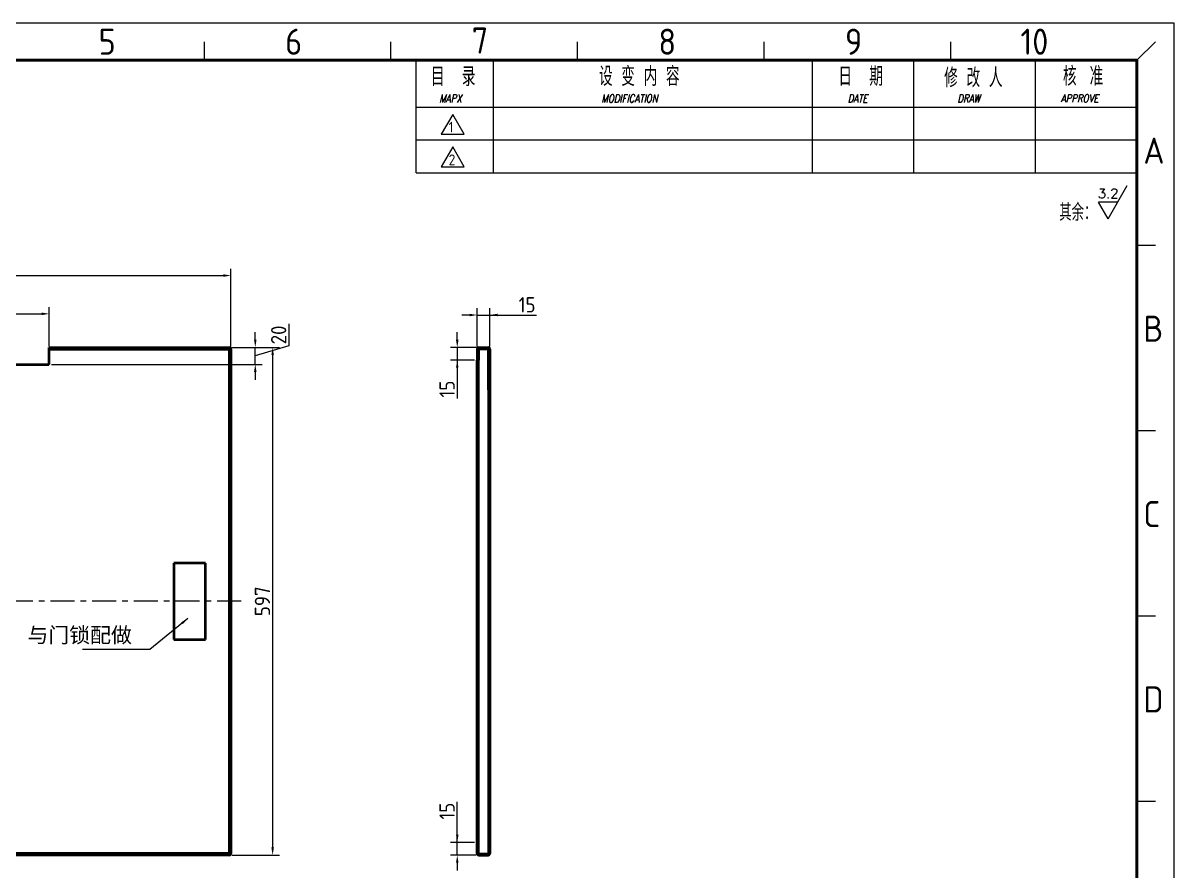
# Model space of a CAD drawing. Header units: millimetres. Extents: x 308 to 12422, y -7027 to -5414.
# Drawn here: x 4506 to 5860, y -6411 to -5414 of the extents above; entities that cross this region are included whole.
import ezdxf
from ezdxf.enums import TextEntityAlignment as Align

# ---------------------------------------------------------------- set-up
doc = ezdxf.new("R2010")
doc.units = ezdxf.units.MM
doc.linetypes.add('CENTER', pattern=[7, 4, -1, 1, -1])
for name, color, linetype, lineweight in [('中心线', 10, 'CENTER', 13), ('剖面线', 7, 'Continuous', 9), ('尺寸线', 2, 'Continuous', 13), ('粗实线', 7, 'Continuous', 35), ('细实线', 7, 'Continuous', 13)]:
    doc.layers.add(name, color=color, linetype=linetype, lineweight=lineweight)
doc.styles.add('ACANSTS', font='romans.shx', dxfattribs={"height": 1, "bigfont": 'gbcbig.shx'})
doc.styles.add('chulayer', font='txt.shx', dxfattribs={"bigfont": 'gbcbig.shx'})
doc.styles.get("Standard").update_dxf_attribs({"font": 'ISOCP.SHX', "bigfont": 'GBCBIG.SHX'})
doc.styles.add('斜體字', font='italic.shx', dxfattribs={"width": 0.8, "bigfont": 'chineset.shx'})
doc.dimstyles.new('国标$0', dxfattribs={"dimtxt": 2.2, "dimasz": 1.2, "dimexe": 1, "dimexo": 0.4, "dimgap": 0.4, "dimtad": 1, "dimzin": 1, "dimdsep": 46, "dimtxsty": 'Standard', "dimcen": 0, "dimclrd": 256, "dimclre": 256, "dimclrt": 256, "dimadec": 0, "dimazin": 0, "dimtp": 0.1, "dimtm": 0.1, "dimtfac": 0.71, "dimtmove": 1, "dimatfit": 3, "dimfxl": 1, "dimlwd": -1, "dimlwe": -1, "dimarcsym": 1})
doc.dimstyles.new('国标$7', dxfattribs={"dimtxt": 2.2, "dimasz": 1.2, "dimexe": 1, "dimexo": 0.4, "dimgap": 0.4, "dimtad": 1, "dimzin": 1, "dimdsep": 46, "dimtxsty": 'Standard', "dimcen": 0, "dimclrd": 256, "dimclre": 256, "dimclrt": 256, "dimadec": 0, "dimazin": 0, "dimtp": 0.1, "dimtm": 0.1, "dimtfac": 0.71, "dimtmove": 0, "dimatfit": 3, "dimfxl": 1, "dimlwd": -1, "dimlwe": -1, "dimarcsym": 1})

# ---------------------------------------------------------------- blocks, each defined once
blk = doc.blocks.new('*U3', base_point=(11516.67, -1645.06))
for p, q in [((11516.67, -1645.06), (11520.67, -1638.13)), ((11516.67, -1645.06), (11514.67, -1641.59)), ((11518.67, -1641.59), (11514.67, -1641.59))]:
    blk.add_line(p, q)
at = {"style": 'chulayer'}
blk.add_attdef('1', text='', height=2, dxfattribs=at).set_placement((11516.67, -1639.79), align=Align.MIDDLE)
blk = doc.blocks.new('*D21')
at = {"layer": 'Defpoints', "color": 0}
for p in [(4537.4, -5755.7), (4347.4, -5795.2), (4537.4, -5797.2)]:
    blk.add_point(p, dxfattribs=at)
at = {"layer": '尺寸线'}
for p, q in [((4347.4, -5792.2), (4347.4, -5747.7)), ((4537.4, -5794.2), (4537.4, -5747.7)), ((4356.4, -5755.7), (4528.4, -5755.7))]:
    blk.add_line(p, q, dxfattribs=at)
for points in [[(4356.4, -5754.2), (4356.4, -5757.2), (4347.4, -5755.7)], [(4528.4, -5757.2), (4528.4, -5754.2), (4537.4, -5755.7)]]:
    blk.add_solid(points, dxfattribs=at)
at = {"layer": '尺寸线', "insert": (4442.4, -5743.7), "char_height": 18, "attachment_point": 5}
blk.add_mtext('190', dxfattribs=at)
blk = doc.blocks.new('*D22')
at = {"layer": 'Defpoints', "color": 0}
for p in [(4750.9, -5710.7), (4133.9, -5797.2), (4750.9, -5797.2)]:
    blk.add_point(p, dxfattribs=at)
at = {"layer": '尺寸线'}
for p, q in [((4133.9, -5794.2), (4133.9, -5702.7)), ((4142.9, -5710.7), (4741.9, -5710.7)), ((4750.9, -5794.2), (4750.9, -5702.7))]:
    blk.add_line(p, q, dxfattribs=at)
for points in [[(4142.9, -5709.2), (4142.9, -5712.2), (4133.9, -5710.7)], [(4741.9, -5712.2), (4741.9, -5709.2), (4750.9, -5710.7)]]:
    blk.add_solid(points, dxfattribs=at)
at = {"layer": '尺寸线', "insert": (4442.4, -5698.7), "char_height": 18, "attachment_point": 5}
blk.add_mtext('617', dxfattribs=at)
blk = doc.blocks.new('*D23')
at = {"layer": 'Defpoints', "color": 0}
for p in [(4748.9, -5795.2), (4748.9, -6392.2), (4800, -6392.2)]:
    blk.add_point(p, dxfattribs=at)
at = {"layer": '尺寸线'}
for p, q in [((4751.9, -5795.2), (4808, -5795.2)), ((4800, -5804.2), (4800, -6383.2)), ((4751.9, -6392.2), (4808, -6392.2))]:
    blk.add_line(p, q, dxfattribs=at)
for points in [[(4801.5, -5804.2), (4798.5, -5804.2), (4800, -5795.2)], [(4798.5, -6383.2), (4801.5, -6383.2), (4800, -6392.2)]]:
    blk.add_solid(points, dxfattribs=at)
at = {"layer": '尺寸线', "insert": (4788, -6093.7), "char_height": 18, "attachment_point": 5, "rotation": 90}
blk.add_mtext('597', dxfattribs=at)
blk = doc.blocks.new('*D24')
at = {"layer": 'Defpoints', "color": 0}
for p in [(5055.5, -5757.1), (5040.5, -5797.2), (5055.5, -5797.2)]:
    blk.add_point(p, dxfattribs=at)
at = {"layer": '尺寸线'}
for p, q in [((5040.5, -5794.2), (5040.5, -5749.1)), ((5055.5, -5794.2), (5055.5, -5749.1)), ((5031.5, -5757.1), (5022.5, -5757.1)), ((5040.5, -5757.1), (5055.5, -5757.1)), ((5055.5, -5757.1), (5110.3, -5757.1))]:
    blk.add_line(p, q, dxfattribs=at)
for points in [[(5031.5, -5758.6), (5031.5, -5755.6), (5040.5, -5757.1)], [(5064.5, -5755.6), (5064.5, -5758.6), (5055.5, -5757.1)]]:
    blk.add_solid(points, dxfattribs=at)
at = {"layer": '尺寸线', "insert": (5099.2, -5745.1), "char_height": 18, "attachment_point": 5}
blk.add_mtext('15', dxfattribs=at)
blk = doc.blocks.new('*D25')
at = {"layer": 'Defpoints', "color": 0}
for p in [(5042.5, -5795.2), (5017.1, -5810.2), (5040.5, -5810.2)]:
    blk.add_point(p, dxfattribs=at)
at = {"layer": '尺寸线'}
for p, q in [((5017.1, -5786.2), (5017.1, -5777.2)), ((5039.5, -5795.2), (5009.1, -5795.2)), ((5017.1, -5795.2), (5017.1, -5810.2)), ((5037.5, -5810.2), (5009.1, -5810.2)), ((5017.1, -5810.2), (5017.1, -5855.2))]:
    blk.add_line(p, q, dxfattribs=at)
for points in [[(5015.6, -5786.2), (5018.6, -5786.2), (5017.1, -5795.2)], [(5018.6, -5819.2), (5015.6, -5819.2), (5017.1, -5810.2)]]:
    blk.add_solid(points, dxfattribs=at)
at = {"layer": '尺寸线', "insert": (5005.1, -5844.1), "char_height": 18, "attachment_point": 5, "rotation": 90}
blk.add_mtext('15', dxfattribs=at)
blk = doc.blocks.new('*D26')
at = {"layer": 'Defpoints', "color": 0}
for p in [(5017.1, -6377.2), (5040.5, -6377.2), (5042.5, -6392.2)]:
    blk.add_point(p, dxfattribs=at)
at = {"layer": '尺寸线'}
for p, q in [((5017.1, -6377.2), (5017.1, -6329.4)), ((5037.5, -6377.2), (5009.1, -6377.2)), ((5017.1, -6392.2), (5017.1, -6377.2)), ((5039.5, -6392.2), (5009.1, -6392.2)), ((5017.1, -6401.2), (5017.1, -6410.2))]:
    blk.add_line(p, q, dxfattribs=at)
for points in [[(5015.6, -6368.2), (5018.6, -6368.2), (5017.1, -6377.2)], [(5018.6, -6401.2), (5015.6, -6401.2), (5017.1, -6392.2)]]:
    blk.add_solid(points, dxfattribs=at)
at = {"layer": '尺寸线', "insert": (5005.1, -6340.5), "char_height": 18, "attachment_point": 5, "rotation": 90}
blk.add_mtext('15', dxfattribs=at)
blk = doc.blocks.new('*D27')
at = {"layer": 'Defpoints', "color": 0}
for p in [(4748.9, -5795.2), (4779.6, -5795.2), (4536.9, -5815.2)]:
    blk.add_point(p, dxfattribs=at)
at = {"layer": '尺寸线'}
for p, q in [((4779.6, -5786.2), (4779.6, -5777.2)), ((4819.1, -5767.6), (4819.1, -5793.4)), ((4751.9, -5795.2), (4787.6, -5795.2)), ((4819.1, -5793.4), (4779.6, -5805.2)), ((4779.6, -5815.2), (4779.6, -5795.2)), ((4539.9, -5815.2), (4787.6, -5815.2)), ((4779.6, -5824.2), (4779.6, -5833.2))]:
    blk.add_line(p, q, dxfattribs=at)
for points in [[(4778.1, -5786.2), (4781.1, -5786.2), (4779.6, -5795.2)], [(4781.1, -5824.2), (4778.1, -5824.2), (4779.6, -5815.2)]]:
    blk.add_solid(points, dxfattribs=at)
at = {"layer": '尺寸线', "insert": (4807.1, -5780.5), "char_height": 18, "attachment_point": 5, "rotation": 90}
blk.add_mtext('20', dxfattribs=at)

msp = doc.modelspace()

# ---------------------------------------------------------------- hatches: boundary and pattern name
at = {"layer": '剖面线'}
h = msp.add_hatch(dxfattribs=at)
h.set_pattern_fill('ANSI31', color=256, style=0)
h.set_pattern_definition([(135, (5800.239, -6229.203), (2.245064, 2.245064), [])])
edge = h.paths.add_edge_path(flags=0)
edge.add_line((5040.5, -6377.2), (5042, -6377.2))
edge.add_line((5042, -6377.2), (5042, -6390.2))
edge.add_arc((5042.5, -6390.2), 0.5, 180, 270)
edge.add_line((5042.5, -6390.7), (5053.5, -6390.7))
edge.add_arc((5053.5, -6390.2), 0.5, 270, 360)
edge.add_line((5054, -6390.2), (5054, -5845.2))
edge.add_line((5054, -5845.2), (5055.5, -5845.2))
edge.add_line((5055.5, -5845.2), (5055.5, -6390.2))
edge.add_arc((5053.5, -6390.2), 2, 270, 360, ccw=False)
edge.add_line((5053.5, -6392.2), (5042.5, -6392.2))
edge.add_arc((5042.5, -6390.2), 2, 180, 270, ccw=False)
edge.add_line((5040.5, -6390.2), (5040.5, -6377.2))

# ---------------------------------------------------------------- linework, layer by layer
at = {"layer": '中心线', "ltscale": 7}
msp.add_line((4762.9, -6093.7), (4113.7, -6093.7), dxfattribs=at)
at = {"layer": '粗实线'}
for p, q in [((4537.4, -5795.2), (4748.9, -5795.2)), ((4537.4, -5797.2), (4537.4, -5795.2)), ((4537.4, -5797.2), (4748.9, -5797.2)), ((4537.4, -5814.7), (4537.4, -5797.2)), ((4748.9, -5797.2), (4748.9, -6390.2)), ((4750.9, -5797.2), (4750.9, -6390.2)), ((5040.5, -5797.2), (5042, -5797.2)), ((5040.5, -5797.2), (5040.5, -5810.2)), ((5042, -5797.2), (5042, -5810.2)), ((5042.5, -5795.2), (5053.5, -5795.2)), ((5042.5, -5796.7), (5042.5, -5795.2)), ((5042.5, -5796.7), (5053.5, -5796.7)), ((5053.5, -5795.2), (5053.5, -5796.7)), ((5054, -5797.2), (5055.5, -5797.2)), ((5054, -5845.2), (5054, -5797.2)), ((5055.5, -5797.2), (5055.5, -5845.2)), ((4347.9, -5815.2), (4536.9, -5815.2)), ((4536.9, -5815.2), (4537.4, -5814.7)), ((5042, -5810.2), (5040.5, -5810.2)), ((5040.5, -5810.4), (5040.5, -5810.2)), ((5040.5, -5810.4), (5042, -5810.4)), ((5040.5, -6377.1), (5040.5, -5810.4)), ((5042, -5810.4), (5042, -5810.2)), ((5042, -6377.1), (5042, -5810.4)), ((5054, -5845.2), (5055.5, -5845.2)), ((5054, -5845.2), (5054, -6390.2)), ((5055.5, -5845.2), (5055.5, -6390.2)), ((4683.9, -6048.7), (4683.9, -6138.7)), ((4720.9, -6048.7), (4683.9, -6048.7)), ((4720.9, -6138.7), (4720.9, -6048.7)), ((4683.9, -6138.7), (4720.9, -6138.7)), ((5040.5, -6377.1), (5042, -6377.1)), ((5040.5, -6377.2), (5040.5, -6377.1)), ((5040.5, -6390.2), (5040.5, -6377.2)), ((5042, -6377.2), (5040.5, -6377.2)), ((5042, -6377.2), (5042, -6377.1)), ((5042, -6390.2), (5042, -6377.2)), ((4748.9, -6390.2), (4135.9, -6390.2)), ((4748.9, -6392.2), (4135.9, -6392.2)), ((5042.5, -6390.7), (5053.5, -6390.7)), ((5042.5, -6392.2), (5053.5, -6392.2))]:
    msp.add_line(p, q, dxfattribs=at)
for centre, radius, start, end in [((4748.9, -5797.2), 2, 0, 90), ((5042.5, -5797.2), 2, 90, 180), ((5042.5, -5797.2), 0.5, 90, 180), ((5053.5, -5797.2), 2, 0, 90), ((5053.5, -5797.2), 0.5, 0, 90), ((4748.9, -6390.2), 2, 270, 0), ((5042.5, -6390.2), 2, 180, 270), ((5042.5, -6390.2), 0.5, 180, 270), ((5053.5, -6390.2), 2, 270, 0), ((5053.5, -6390.2), 0.5, 270, 0)]:
    msp.add_arc(centre, radius, start, end, dxfattribs=at)
at = {"layer": '细实线'}
for p, q in [((5859.9, -5413.8), (3578.7, -5413.8)), ((5859.9, -7026.7), (5859.9, -5413.8)), ((4719.3, -5435.7), (4719.3, -5457.6)), ((4938.7, -5435.7), (4938.7, -5457.6)), ((5158.1, -5435.7), (5158.1, -5457.6)), ((5377.5, -5435.7), (5377.5, -5457.6)), ((5596.9, -5435.7), (5596.9, -5457.6)), ((5816.3, -5457.6), (5838.2, -5435.7)), ((4968.8, -5457.6), (5816.3, -5457.6)), ((4968.8, -5589.9), (4968.8, -5457.6)), ((5059.9, -5589.9), (5059.9, -5457.6)), ((5434.8, -5589.9), (5434.8, -5457.6)), ((5554.1, -5589.9), (5554.1, -5457.6)), ((5696.9, -5589.9), (5696.9, -5457.6)), ((4968.8, -5512.6), (5816.3, -5512.6)), ((5011.7, -5521.2), (4998.3, -5544.5)), ((5025.2, -5544.5), (5011.7, -5521.2)), ((4998.3, -5544.5), (5025.2, -5544.5)), ((4968.8, -5551.2), (5816.3, -5551.2)), ((5011.7, -5559.5), (4998.3, -5582.8)), ((5025.2, -5582.8), (5011.7, -5559.5)), ((4998.3, -5582.8), (5025.2, -5582.8)), ((4968.8, -5589.9), (5816.3, -5589.9)), ((4968.8, -5589.9), (5816.3, -5589.9)), ((5838.2, -5675.5), (5816.3, -5675.5)), ((5838.2, -5893.4), (5816.3, -5893.4)), ((5838.2, -6111.3), (5816.3, -6111.3)), ((5838.2, -6329.2), (5816.3, -6329.2))]:
    msp.add_line(p, q, dxfattribs=at)
at = {"layer": '细实线', "lineweight": 40}
for q in [(3622.3, -5457.6), (5816.3, -6982.8)]:
    msp.add_line((5816.3, -5457.6), q, dxfattribs=at)

# ---------------------------------------------------------------- block references
at = {"layer": '细实线', "xscale": 5.647567347215954, "yscale": 5.647567347230506, "zscale": 5.647567347231544}
msp.add_blockref('*U3', (5782.4, -5644), dxfattribs=at).add_auto_attribs({'1': '3.2'})

# ---------------------------------------------------------------- texts
at = {"layer": '尺寸线', "insert": (4511.7, -6124.4), "char_height": 18, "width": 126.565, "attachment_point": 1, "style": 'chulayer'}
msp.add_mtext('{\\fSimSun|b0|i0|c134|p2;与门锁配做}', dxfattribs=at)
at = {"layer": '细实线'}
for s, height, p in [('5', 30.7, (4595.4, -5451.1)), ('6', 30.7, (4814.8, -5451.1)), ('7', 30.7, (5034.2, -5449.7)), ('8', 30.7, (5253.6, -5451.1)), ('9', 30.7, (5473, -5451.1)), ('10', 30.72, (5679.4, -5451.1)), ('1', 12.7, (5007, -5542.6)), ('A', 30.7, (5823.9, -5579.1)), ('2', 12.7, (5007, -5581)), ('B', 30.7, (5823.9, -5788.6)), ('C', 30.7, (5823.9, -6006.5)), ('D', 30.7, (5823.9, -6224.4))]:
    msp.add_text(s, height=height, dxfattribs=at).set_placement(p)
at = {"layer": '细实线', "style": 'ACANSTS'}
for s, height, p in [('目', 22.3, (4986.2, -5487.9)), ('录', 22.3, (5022.5, -5487.9)), ('设', 22.3, (5183.7, -5487.7)), ('变', 22.3, (5209.9, -5487.7)), ('内', 22.3, (5236.2, -5487.7)), ('容', 22.3, (5262.5, -5487.7)), ('日', 22.3, (5465.3, -5487.7)), ('期', 22.3, (5501.6, -5487.7)), ('修', 22.3, (5589.6, -5489.3)), ('改', 22.3, (5615.9, -5489.3)), ('人', 22.3, (5642.2, -5489.3)), ('核 准', 22.32, (5729.3, -5487.6))]:
    msp.add_text(s, height=height, dxfattribs=at).set_placement(p)
at = {"layer": '细实线', "style": '斜體字', "width": 0.8}
for s, height, p in [('MAPX', 9.28, (4995.9, -5507.1)), ('MODIFICATION', 9.278, (5186.6, -5507.1)), ('DATE', 9.28, (5476.1, -5507.1)), ('DRAW', 9.28, (5605.2, -5507.1)), ('APPROVE', 9.28, (5726.7, -5507))]:
    msp.add_text(s, height=height, dxfattribs=at).set_placement(p)
at = {"layer": '细实线', "insert": (5725, -5626.2), "char_height": 20.17, "width": 80.789, "attachment_point": 1}
msp.add_mtext('其余：', dxfattribs=at)

# ---------------------------------------------------------------- dimensions: what is measured, and where the dimension line sits
at = {"layer": '尺寸线'}
for base, p1, p2, picture, middle in [((4750.9, -5710.7), (4133.9, -5797.2), (4750.9, -5797.2), '*D22', (4442.4, -5698.7)), ((4537.4, -5755.7), (4347.4, -5795.2), (4537.4, -5797.2), '*D21', (4442.4, -5743.7))]:
    dim = msp.add_linear_dim(base=base, p1=p1, p2=p2, dimstyle='国标$0', override={"dimtxt": 18, "dimasz": 9, "dimexe": 8, "dimexo": 3, "dimgap": 3, "dimdec": 0}, dxfattribs=at)
    dim.commit()
    dim.dimension.update_dxf_attribs({"geometry": picture, "text_midpoint": middle})
dim = msp.add_linear_dim(base=(5055.5, -5757.1), p1=(5040.5, -5797.2), p2=(5055.5, -5797.2), dimstyle='国标$0', override={"dimtxt": 18, "dimasz": 9, "dimexe": 8, "dimexo": 3, "dimgap": 3, "dimdec": 0}, dxfattribs=at)
dim.commit()
dim.dimension.update_dxf_attribs({"geometry": '*D24', "text_midpoint": (5099.2, -5758.4), "dimtype": 160})
for base, p1, p2, picture, middle in [((4779.6, -5795.2), (4536.9, -5815.2), (4748.9, -5795.2), '*D27', (4807.1, -5790.4)), ((4800, -6392.2), (4748.9, -5795.2), (4748.9, -6392.2), '*D23', (4788, -6093.7))]:
    dim = msp.add_linear_dim(base=base, p1=p1, p2=p2, angle=90, dimstyle='国标$0', override={"dimtxt": 18, "dimasz": 9, "dimexe": 8, "dimexo": 3, "dimgap": 3, "dimdec": 0}, dxfattribs=at)
    dim.commit()
    dim.dimension.update_dxf_attribs({"geometry": picture, "text_midpoint": middle})
for base, p1, p2, picture, middle in [((5017.1, -5810.2), (5042.5, -5795.2), (5040.5, -5810.2), '*D25', (5016.2, -5844.1)), ((5017.1, -6377.2), (5042.5, -6392.2), (5040.5, -6377.2), '*D26', (5000.7, -6340.5))]:
    dim = msp.add_linear_dim(base=base, p1=p1, p2=p2, angle=90, dimstyle='国标$0', override={"dimtxt": 18, "dimasz": 9, "dimexe": 8, "dimexo": 3, "dimgap": 3, "dimdec": 0}, dxfattribs=at)
    dim.commit()
    dim.dimension.update_dxf_attribs({"geometry": picture, "text_midpoint": middle, "dimtype": 160})

# ---------------------------------------------------------------- leaders
msp.add_leader([(4700.4, -6113.8), (4655.5, -6150.5), (4576.3, -6150.5)], dimstyle='国标$7', override={"dimtxt": 18, "dimasz": 9, "dimexe": 8, "dimexo": 3, "dimgap": 3, "dimdec": 0, "dimtmove": 1}, dxfattribs=at)

doc.saveas('drawing.dxf')
